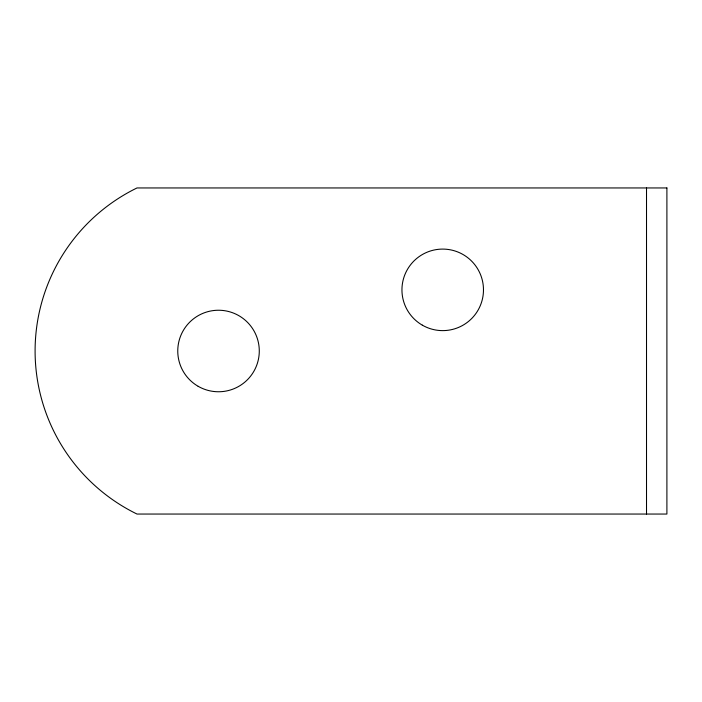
<?xml version="1.0" encoding="UTF-8"?>
<svg xmlns="http://www.w3.org/2000/svg" width="702" height="702" viewBox="0 0 702 702"><rect width="100%" height="100%" fill="white"/><g stroke="black" fill="none" stroke-linecap="round" stroke-linejoin="round"><path stroke-width="1.05" d="M646.516 187.952L646.516 514.048M666.9 187.952L137.004 187.952A181.388 181.388 0 0 0 137.004 514.048L666.9 514.048L666.9 187.952M198.148 386.302A40.76 40.76 0 0 0 259.284 351A40.76 40.76 0 0 0 198.148 315.698A40.76 40.76 0 0 0 198.148 386.302M422.332 325.158A40.76 40.76 0 0 0 483.476 289.856A40.76 40.76 0 0 0 422.332 254.554A40.76 40.76 0 0 0 422.332 325.158"/></g></svg>
